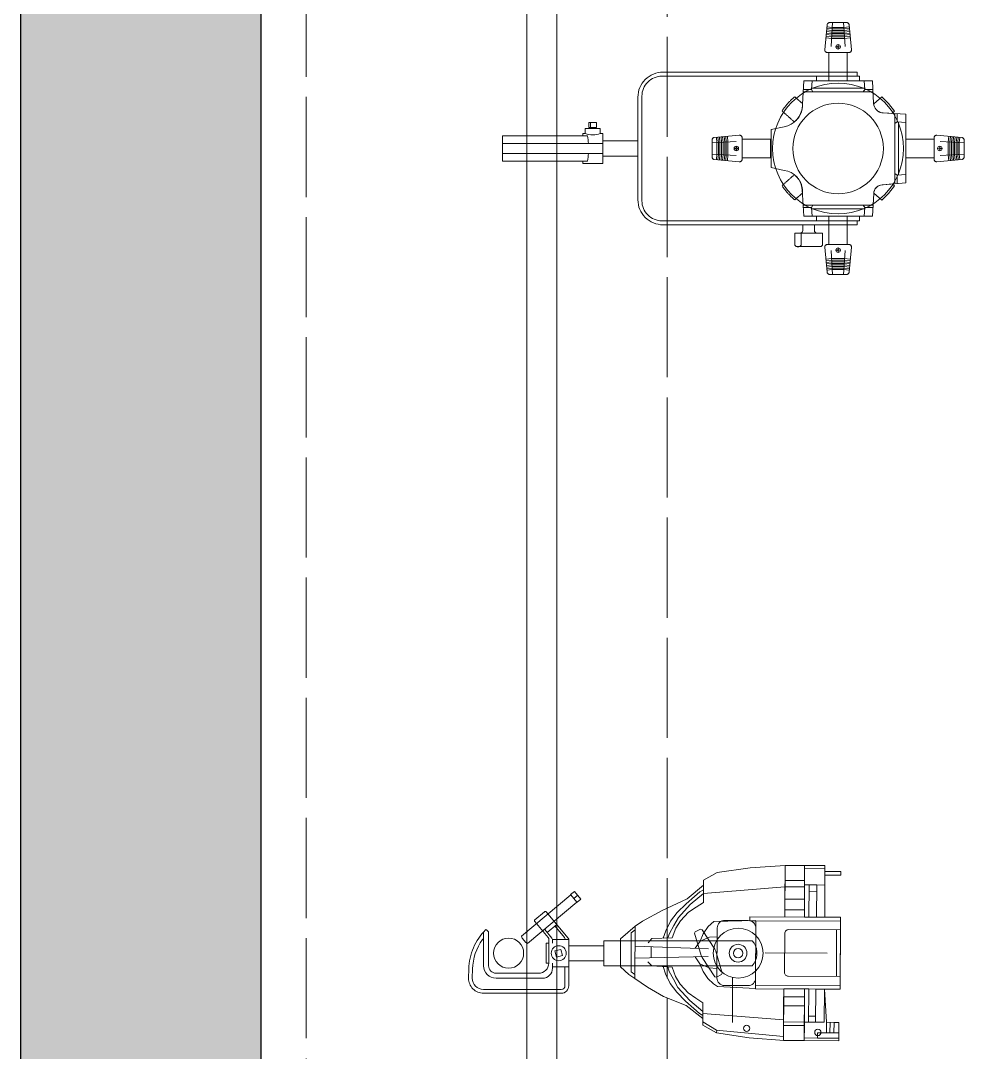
# Model space of a CAD drawing. Header units: inches. Extents: x -769 to 72, y -832 to 325.
# Drawn here: x -769.1 to -722, y -228.6 to -177.1 of the extents above; entities that cross this region are included whole.
import ezdxf

# ---------------------------------------------------------------- set-up
doc = ezdxf.new("R2010")
doc.units = ezdxf.units.IN
doc.header["$LTSCALE"] = 4.8
doc.header["$MEASUREMENT"] = 0
doc.header["$PDMODE"] = 1
doc.header["$PDSIZE"] = -2
doc.linetypes.add('Dash Style-1', pattern=[1.25, 1.04164, -0.20836])
doc.layers.add('None', color=7, linetype='Continuous', lineweight=35)
doc.layers.add('SEC - BOOMS', color=5, linetype='Continuous', lineweight=13)

# ---------------------------------------------------------------- blocks, each defined once
blk = doc.blocks.new('Group-10')
at = {"layer": 'None', "color": 7, "linetype": 'Continuous', "lineweight": 5}
blk.add_lwpolyline([(4.32, 1.801), (4.324, 2.557), (4.331, 3.811), (4.332, 4.076), (4.333, 4.369), (2.344, 4.38), (0.598, 4.256), (-1.038, 4.027), (-1.727, 3.652), (-1.729, 3.391), (-2.55, 2.708), (-3.797, 2.134), (-4.772, 1.594), (-5.14, 1.345), (-5.867, 0.71), (-5.874, -0.676), (-5.45, -1.069), (-5.154, -1.271), (-4.528, -1.702), (-3.725, -2.168), (-2.59, -2.613), (-1.763, -3.257), (-1.765, -3.591), (-1.08, -3.974), (0.554, -4.219), (2.298, -4.361), (5.028, -4.375), (5.033, -3.455), (4.407, -3.452), (4.302, -1.792), (5.089, -1.796), (5.107, 1.796)], close=True, dxfattribs=at)
blk = doc.blocks.new('Group-11')
at = {"layer": 'None', "color": 7, "linetype": 'Continuous', "lineweight": 5}
blk.add_lwpolyline([(0.873, -1.244, -0.414214), (0.492, -1.621), (-0.68, -1.615, -0.414214), (-1.057, -1.234), (-1.044, 1.259, -0.414214), (-0.663, 1.636), (0.509, 1.63, -0.414214), (0.886, 1.249)], format="xyb", close=True, dxfattribs=at)
blk = doc.blocks.new('Group-12')
at = {"layer": 'None', "color": 7, "linetype": 'Continuous', "lineweight": 5}
blk.add_lwpolyline([(5.092, -1.161), (2.505, -1.148, -0.414214), (2.316, -0.957), (2.326, 0.986, -0.414214), (2.517, 1.175), (5.104, 1.161)], format="xyb", close=True, dxfattribs=at)
blk = doc.blocks.new('S4 PAR Body')
at = {"layer": 'None', "color": 7, "linetype": 'Continuous', "lineweight": 5}
for p, q in [((2.338, 3.318), (-1.731, 2.98)), ((-5.153, -1.011), (-5.141, 1.17)), ((4.903, -1.16), (4.915, 1.162)), ((-1.485, 0.224), (-5.145, 0.349)), ((-4.344, -0.234), (-4.341, 0.321)), ((4.444, -0.001), (1.357, 0.015)), ((-1.487, -0.165), (-5.149, -0.253)), ((-0.283, -3.466), (-0.272, -1.211)), ((5.089, -1.636), (0.871, -1.614)), ((2.266, -3.325), (-1.762, -3.008)), ((-1.077, -3.837), (-1.764, -3.421)), ((2.261, -4.166), (-1.089, -3.836)), ((-1.062, -3.838), (-1.078, -3.974))]:
    blk.add_line(p, q, dxfattribs=at)
for points in [[(2.344, 4.38), (0.598, 4.256), (-1.038, 4.027), (-1.727, 3.652), (-1.733, 2.538), (-2.09, 2.303), (-2.471, 2.044), (-2.876, 1.62), (-3.115, 1.242), (-3.283, 0.769), (-4.303, 0.726), (-4.494, 0.514)], [(-1.731, 2.98), (-2.392, 2.426), (-2.982, 1.783), (-3.215, 1.376), (-3.424, 0.986), (-3.502, 0.759), (-3.733, 0.75), (-3.613, 1.118), (-3.368, 1.596), (-3.034, 2.027), (-2.593, 2.469), (-2.177, 2.834), (-1.902, 3.07), (-1.73, 3.17)], [(0.888, 1.628), (-1.217, 1.585), (-1.491, 1.326), (-1.741, 0.971), (-1.897, 0.593)], [(-5.154, -1.271), (-5.153, -1.059), (-5.342, -0.928), (-5.332, 1.017), (-5.141, 1.17), (-5.14, 1.345)], [(-1.046, 0.813), (-1.434, 0.793), (-1.897, 0.593), (-2.136, 0.246)], [(2.298, -4.361), (0.554, -4.219), (-1.08, -3.974), (-1.765, -3.591), (-1.759, -2.477), (-2.114, -2.238), (-2.491, -1.975), (-2.892, -1.547), (-3.127, -1.166), (-3.291, -0.691), (-4.31, -0.639), (-4.499, -0.425)], [(-1.054, -0.76), (-1.442, -0.736), (-1.903, -0.53), (-2.138, -0.181)], [(-1.761, -2.919), (-2.416, -2.359), (-3, -1.71), (-3.229, -1.299), (-3.434, -0.907), (-3.51, -0.68), (-3.741, -0.668), (-3.625, -1.037), (-3.384, -1.519), (-3.054, -1.952), (-2.619, -2.399), (-2.206, -2.769), (-1.934, -3.007), (-1.762, -3.109)], [(0.871, -1.766), (-1.021, -1.661), (-1.233, -1.53), (-1.505, -1.267), (-1.751, -0.91), (-1.903, -0.53)]]:
    blk.add_lwpolyline(points, dxfattribs=at)
for points in [[(2.344, 4.38), (3.319, 4.375), (3.306, 1.806), (2.33, 1.811)], [(3.319, 4.375), (4.333, 4.369), (4.32, 1.801), (3.306, 1.806)], [(3.319, 4.223), (4.333, 4.218), (4.328, 3.403), (3.314, 3.408)], [(2.34, 3.631), (3.316, 3.626), (3.314, 3.313), (2.338, 3.318)], [(4.332, 4.076), (5.119, 4.071), (5.118, 3.891), (4.331, 3.896)], [(2.338, 3.318), (3.314, 3.313), (3.311, 2.697), (2.335, 2.702)], [(3.314, 3.408), (3.542, 3.407), (3.534, 1.805), (3.306, 1.806)], [(3.542, 3.407), (3.921, 3.405), (3.913, 1.803), (3.534, 1.805)], [(3.542, 3.407), (3.921, 3.405), (3.92, 3.087), (3.541, 3.089)], [(3.921, 3.405), (4.328, 3.403), (4.32, 1.801), (3.913, 1.803)], [(2.335, 2.702), (3.311, 2.697), (3.308, 2.157), (2.332, 2.162)], [(2.332, 2.162), (3.308, 2.157), (3.306, 1.806), (2.33, 1.811)], [(0.585, 1.82), (5.107, 1.796), (5.106, 1.597), (0.584, 1.621)], [(0.888, 1.619), (5.106, 1.597), (5.089, -1.796), (0.871, -1.775)], [(2.274, -1.782), (3.316, -1.787), (3.302, -4.366), (2.26, -4.361)], [(3.316, -1.787), (3.525, -1.788), (3.516, -3.438), (3.307, -3.437)], [(3.525, -1.788), (3.876, -1.79), (3.867, -3.44), (3.516, -3.438)], [(3.876, -1.79), (4.302, -1.792), (4.293, -3.442), (3.867, -3.44)], [(2.272, -2.171), (3.314, -2.176), (3.311, -2.631), (2.269, -2.626)], [(2.269, -2.626), (3.311, -2.631), (3.307, -3.437), (2.265, -3.432)], [(2.265, -3.432), (3.307, -3.437), (3.306, -3.617), (2.264, -3.612)], [(3.518, -3.144), (3.869, -3.146), (3.867, -3.44), (3.516, -3.438)], [(4.407, -3.452), (4.587, -3.453), (4.584, -3.975), (4.404, -3.974)], [(4.786, -3.454), (5.033, -3.455), (5.03, -3.977), (4.783, -3.976)], [(2.264, -3.612), (3.306, -3.617), (3.302, -4.366), (2.26, -4.361)], [(3.968, -3.972), (5.03, -3.977), (5.029, -4.242), (3.967, -4.237)], [(3.303, -4.233), (5.029, -4.242), (5.028, -4.375), (3.302, -4.366)]]:
    blk.add_lwpolyline(points, close=True, dxfattribs=at)
blk.add_circle((0, 0), 1.245, dxfattribs=at)
for centre in [(0.427, -3.749), (3.978, -3.957)]:
    blk.add_ellipse(centre, major_axis=(0.157, 0), ratio=1, dxfattribs=at)
at = {"layer": 'None', "color": 7}
for name in ['Group-10', 'Group-11', 'Group-12']:
    blk.add_blockref(name, (0, 0), dxfattribs=at)
blk = doc.blocks.new('S4 PAR Yoke')
at = {"layer": 'None', "color": 7, "linetype": 'Continuous', "lineweight": 5}
for points in [[(0.504, -0.794), (0.625, -0.702), (0.625, 6.6995), (-0.625, 6.6995), (-0.625, -0.702), (-0.504, -0.794), (-0.37, -0.864), (-0.226, -0.913), (-0.076, -0.937), (0.076, -0.937), (0.226, -0.913), (0.37, -0.864)], [(-0.209, 1.797), (-1.172, 1.162), (-1.194, 1.083), (-1.072, 0.821), (-0.998, 0.788), (0.108, 1.116), (0.209, 1.163), (1.172, 1.798), (1.194, 1.876), (1.072, 2.139), (0.998, 2.172), (-0.108, 1.844)]]:
    blk.add_lwpolyline(points, close=True, dxfattribs=at)
for centre, major_axis, ratio in [((0, -0.0005), (0.443, 0), 0.9988713), ((0, 0), (0.235, 0), 1)]:
    blk.add_ellipse(centre, major_axis=major_axis, ratio=ratio, dxfattribs=at)
blk = doc.blocks.new('S4 PAR SV -90deg')
at = {"layer": 'None', "color": 7}
blk.add_blockref('S4 PAR Yoke', (0, -6.6995), dxfattribs=at)
at = {"layer": 'None', "color": 7, "rotation": -90}
blk.add_blockref('S4 PAR Body', (0.0005, -6.7), dxfattribs=at)
blk = doc.blocks.new('C-Clamp SV')
at = {"layer": 'None', "color": 7, "linetype": 'Continuous', "lineweight": 5}
for p, q in [((-1.255, 6.563), (-0.788, 6.549)), ((-1.813, 2.125), (-1.813, 6)), ((-0.625, 6), (0.567, 6)), ((0.567, 6), (0.669, 6)), ((0.669, 6), (1.057, 6)), ((-1.25, 5.375), (-1.25, 3.062)), ((0.536, 3.894), (0.491, 3.801)), ((0.536, 3.894), (0.75, 4.074)), ((0.75, 4.074), (0.85, 4.102)), ((1.67, 3.44), (2.07, 2.964)), ((0.756, 2.592), (1.184, 2.951)), ((1.04, 2.83), (1.44, 2.353)), ((-0.75, 2.562), (-0.5, 2.562)), ((-0.676, 2.562), (-0.676, 1.75)), ((0.5, 2.562), (0.676, 2.562)), ((0.676, 2.562), (0.676, 1.75)), ((0.785, 1.967), (1.36, 2.449)), ((-1.625, 1.938), (-0.676, 1.938)), ((0.676, 1.938), (0.705, 1.938)), ((2.552, 1.344), (2.911, 1.645)), ((2.732, 1.494), (2.893, 1.303))]:
    blk.add_line(p, q, dxfattribs=at)
blk.add_lwpolyline([(-2, 2.125, 0.198912), (-1.89, 1.86, 0.198912), (-1.625, 1.75), (0.676, 1.75, 0.087489), (0.718, 1.758, 0.087489), (0.756, 1.779), (2.062, 2.876, 0.198912), (2.084, 2.918, 0.198912), (2.07, 2.964), (1.67, 3.44, 0.198912), (1.628, 3.462, 0.198912), (1.582, 3.448), (0.785, 2.779, -0.087489), (0.747, 2.758, -0.087489), (0.705, 2.75), (-0.5, 2.75, -0.198912), (-0.854, 2.896, -0.198912), (-1, 3.25), (-1, 5.375, -0.198912), (-0.89, 5.64, -0.198912), (-0.625, 5.75), (1.05, 5.75, 0.098491), (1.062, 5.752, 0.098491), (1.072, 5.759), (1.166, 5.853, 0.198943), (1.175, 5.875, 0.198943), (1.166, 5.897, 0.094856), (0.272, 6.503, 0.094856), (-0.783, 6.737), (-1.25, 6.75, 0.198912), (-1.78, 6.53, 0.198912), (-2, 6)], format="xyb", close=True, dxfattribs=at)
blk.add_lwpolyline([(0.85, 4.102), (2.911, 1.645), (2.923, 1.655), (3.084, 1.463), (2.701, 1.142), (2.54, 1.334), (2.552, 1.344), (0.491, 3.801)], dxfattribs=at)
for points in [[(-0.5, 2.875), (0.5, 2.875), (0.5, 2.75), (-0.5, 2.75)], [(0.11, 2.441), (0.191, 2.14), (-0.11, 2.059), (-0.191, 2.36)], [(-0.375, 1.75), (0.375, 1.75), (0.375, 0), (-0.375, 0)]]:
    blk.add_lwpolyline(points, close=True, dxfattribs=at)
blk.add_circle((0, 2.25), 0.375, dxfattribs=at)
for centre, radius, start, end in [((-1.25, 6), 0.563, 90, 180), ((-0.865, 3.866), 2.684, 54.6982, 88.3628), ((-0.625, 5.375), 0.625, 90, 180), ((0.669, 6.031), 0.0313, 270, 54.6982), ((-0.75, 3.062), 0.5, 180, 270), ((0.676, 2.688), 0.125, 270, 310), ((-1.625, 2.125), 0.187, 180, 270), ((0.705, 2.062), 0.125, 270, 310)]:
    blk.add_arc(centre, radius, start, end, dxfattribs=at)
blk.add_point((0, 4.75), dxfattribs=at)
blk = doc.blocks.new('Group-13')
at = {"layer": 'SEC - BOOMS', "color": 7, "rotation": 90}
for name in ['S4 PAR SV -90deg', 'C-Clamp SV']:
    blk.add_blockref(name, (968.095, -6664.195), dxfattribs=at)
blk = doc.blocks.new('Group-14')
at = {"layer": 'SEC - BOOMS', "color": 7}
blk.add_blockref('Group-13', (0, 0), dxfattribs=at)
blk = doc.blocks.new('Group-17')
at = {"layer": 'None', "color": 7, "linetype": 'Continuous', "lineweight": 5}
blk.add_line((-4.2214, 1.8392), (-4.2214, 1.0603), dxfattribs=at)
for points in [[(-4.9021, 2.0388, -0.4142136), (-4.7771, 2.1638), (-4.2214, 2.1638), (-4.2214, 1.8392), (-4.7771, 1.8392, -0.4142136), (-4.9021, 1.9642)], [(-4.775, 0.7742, -0.4142136), (-4.9, 0.8992), (-4.9, 2.0388, -0.4142136), (-4.775, 2.1638), (-4.2214, 2.1638), (-4.2214, 1.8898, 0.4142136), (-4.0964, 1.7648), (-3.81, 1.7648), (-3.81, 1.1853), (-4.0964, 1.1853, 0.4142136), (-4.2214, 1.0603), (-4.2214, 0.7742)]]:
    blk.add_lwpolyline(points, format="xyb", close=True, dxfattribs=at)
blk = doc.blocks.new('Source 4 Yoke FV')
at = {"layer": 'None', "color": 7, "linetype": 'Continuous', "lineweight": 5}
blk.add_lwpolyline([(-3.81, -0.951), (-3.81, 8.739, -0.414214), (-2.56, 9.989), (2.56, 9.989, -0.414214), (3.81, 8.739), (3.81, -0.951), (3.61, -0.951), (3.61, 8.789, 0.414214), (2.61, 9.789), (-2.61, 9.789, 0.414214), (-3.61, 8.789), (-3.61, -0.951)], format="xyb", close=True, dxfattribs=at)
at = {"layer": 'None', "color": 7}
blk.add_blockref('Group-17', (0, 0), dxfattribs=at)
blk = doc.blocks.new('Group-18')
at = {"layer": 'None', "color": 7, "linetype": 'Continuous', "lineweight": 5}
for p, q in [((5.4986, 0.3189), (5.5261, 0.6092)), ((5.5777, 0.3189), (5.6046, 0.6018)), ((5.6569, 0.314), (5.6835, 0.5942)), ((5.7363, 0.3092), (5.7627, 0.5867)), ((5.8151, 0.3044), (5.8412, 0.5793)), ((5.8939, 0.2996), (5.9198, 0.5718)), ((5.9728, 0.2948), (5.9983, 0.5644)), ((6.0461, 0.2903), (6.0715, 0.5574)), ((5.0012, 0.0043), (5.0601, 0.015)), ((5.0708, 0.074), (5.0601, 0.015)), ((5.0795, 0.074), (5.0902, 0.015)), ((5.1491, 0.0043), (5.0902, 0.015)), ((5.0942, 0.3484), (6.2989, 0.2749)), ((5.4986, -0.3189), (5.4986, 0.3189)), ((5.5777, -0.3189), (5.5777, 0.3189)), ((5.6569, -0.314), (5.6569, 0.314)), ((5.7363, -0.3092), (5.7363, 0.3092)), ((5.8151, -0.3044), (5.8151, 0.3044)), ((5.8939, -0.2996), (5.8939, 0.2996)), ((5.9728, -0.2948), (5.9728, 0.2948)), ((6.0461, -0.2903), (6.0461, 0.2903)), ((5.0012, -0.0043), (5.0601, -0.015)), ((5.0708, -0.0739), (5.0601, -0.015)), ((5.0795, -0.0739), (5.0902, -0.015)), ((5.1491, -0.0043), (5.0902, -0.015)), ((5.0942, -0.3484), (6.2989, -0.2748)), ((5.4986, -0.3189), (5.5261, -0.6092)), ((5.5777, -0.3189), (5.6046, -0.6017)), ((5.6569, -0.314), (5.6835, -0.5942)), ((5.7363, -0.3092), (5.7627, -0.5867)), ((5.8151, -0.3044), (5.8412, -0.5792)), ((5.8939, -0.2996), (5.9198, -0.5718)), ((5.9728, -0.2948), (5.9983, -0.5644)), ((6.0461, -0.2903), (6.0715, -0.5574))]:
    blk.add_line(p, q, dxfattribs=at)
for centre, start, end in [((5.002, 0), 100.53918, 259.46082), ((5.0752, 0.0732), 10.53918, 169.46082), ((5.1483, 0), 280.53918, 79.46082), ((5.0752, -0.0732), 190.53918, 349.46082)]:
    blk.add_arc(centre, 0.00437, start, end, dxfattribs=at)
blk.add_ellipse((5.0752, 0), major_axis=(0.1136, 0), ratio=0.9995601, dxfattribs=at)
blk = doc.blocks.new('Group-19')
at = {"layer": 'None', "color": 7, "linetype": 'Continuous', "lineweight": 5}
for p, q in [((-0.3484, 5.0942), (-0.2749, 6.2989)), ((0.3484, 5.0942), (0.2748, 6.2989)), ((-0.314, 5.6569), (-0.5942, 5.6835)), ((-0.3092, 5.7364), (-0.5867, 5.7627)), ((-0.3044, 5.8152), (-0.5793, 5.8412)), ((-0.2996, 5.894), (-0.5718, 5.9198)), ((-0.2948, 5.9728), (-0.5644, 5.9984)), ((-0.2903, 6.0462), (-0.5574, 6.0715)), ((-0.3092, 5.7364), (0.3092, 5.7364)), ((-0.3044, 5.8152), (0.3044, 5.8152)), ((-0.2996, 5.894), (0.2996, 5.894)), ((-0.2948, 5.9728), (0.2948, 5.9728)), ((-0.2903, 6.0462), (0.2903, 6.0462)), ((0.2903, 6.0462), (0.5574, 6.0715)), ((0.2948, 5.9728), (0.5644, 5.9984)), ((0.2996, 5.894), (0.5718, 5.9198)), ((0.3044, 5.8152), (0.5792, 5.8412)), ((0.3092, 5.7364), (0.5867, 5.7627)), ((0.314, 5.6569), (0.5942, 5.6835)), ((-0.3189, 5.4986), (-0.6092, 5.5261)), ((-0.3189, 5.5777), (-0.6018, 5.6046)), ((-0.3189, 5.5777), (0.3189, 5.5777)), ((-0.3189, 5.4986), (0.3189, 5.4986)), ((-0.314, 5.6569), (0.314, 5.6569)), ((0.3189, 5.5777), (0.6017, 5.6046)), ((0.3189, 5.4986), (0.6092, 5.5261)), ((-0.074, 5.0795), (-0.015, 5.0902)), ((-0.074, 5.0708), (-0.015, 5.0601)), ((-0.0043, 5.1491), (-0.015, 5.0902)), ((-0.0043, 5.0012), (-0.015, 5.0601)), ((0.0043, 5.1491), (0.015, 5.0902)), ((0.0043, 5.0012), (0.015, 5.0601)), ((0.0739, 5.0795), (0.015, 5.0902)), ((0.0739, 5.0708), (0.015, 5.0601))]:
    blk.add_line(p, q, dxfattribs=at)
for centre, start, end in [((0, 5.1483), 10.53918, 169.46082), ((-0.0732, 5.0752), 100.53918, 259.46082), ((0, 5.002), 190.53918, 349.46082), ((0.0732, 5.0752), 280.53918, 79.46082)]:
    blk.add_arc(centre, 0.00437, start, end, dxfattribs=at)
blk.add_ellipse((0, 5.0752), major_axis=(0.1136, 0), ratio=1, dxfattribs=at)
blk = doc.blocks.new('Group-20')
at = {"layer": 'None', "color": 7, "linetype": 'Continuous', "lineweight": 5}
for p, q in [((-6.0461, 0.2903), (-6.0715, 0.5574)), ((-5.9728, 0.2948), (-5.9984, 0.5644)), ((-5.894, 0.2996), (-5.9198, 0.5718)), ((-5.8152, 0.3044), (-5.8412, 0.5793)), ((-5.7363, 0.3092), (-5.7627, 0.5867)), ((-5.6569, 0.314), (-5.6835, 0.5942)), ((-5.5777, 0.3189), (-5.6046, 0.6018)), ((-5.4986, 0.3189), (-5.5261, 0.6092)), ((-5.0942, 0.3484), (-6.2989, 0.2749)), ((-6.0461, -0.2903), (-6.0461, 0.2903)), ((-5.9728, -0.2948), (-5.9728, 0.2948)), ((-5.894, -0.2996), (-5.894, 0.2996)), ((-5.8152, -0.3044), (-5.8152, 0.3044)), ((-5.7363, -0.3092), (-5.7363, 0.3092)), ((-5.6569, -0.314), (-5.6569, 0.314)), ((-5.5777, -0.3189), (-5.5777, 0.3189)), ((-5.4986, -0.3189), (-5.4986, 0.3189)), ((-5.1491, 0.0043), (-5.0902, 0.015)), ((-5.0795, 0.074), (-5.0902, 0.015)), ((-5.0708, 0.074), (-5.0601, 0.015)), ((-5.0012, 0.0043), (-5.0601, 0.015)), ((-5.0942, -0.3484), (-6.2989, -0.2748)), ((-6.0461, -0.2903), (-6.0715, -0.5574)), ((-5.9728, -0.2948), (-5.9984, -0.5644)), ((-5.894, -0.2996), (-5.9198, -0.5718)), ((-5.8152, -0.3044), (-5.8412, -0.5792)), ((-5.7363, -0.3092), (-5.7627, -0.5867)), ((-5.6569, -0.314), (-5.6835, -0.5942)), ((-5.5777, -0.3189), (-5.6046, -0.6017)), ((-5.4986, -0.3189), (-5.5261, -0.6092)), ((-5.1491, -0.0043), (-5.0902, -0.015)), ((-5.0795, -0.0739), (-5.0902, -0.015)), ((-5.0708, -0.0739), (-5.0601, -0.015)), ((-5.0012, -0.0043), (-5.0601, -0.015))]:
    blk.add_line(p, q, dxfattribs=at)
for centre, start, end in [((-5.1483, 0), 100.53918, 259.46082), ((-5.0752, 0.0732), 10.53918, 169.46082), ((-5.002, 0), 280.53918, 79.46082), ((-5.0752, -0.0732), 190.53918, 349.46082)]:
    blk.add_arc(centre, 0.00437, start, end, dxfattribs=at)
blk.add_ellipse((-5.0752, 0), major_axis=(0.1136, 0), ratio=1, dxfattribs=at)
blk = doc.blocks.new('Group-21')
at = {"layer": 'None', "color": 7, "linetype": 'Continuous', "lineweight": 5}
for p, q in [((-0.3484, -5.0942), (-0.2749, -6.2988)), ((-0.074, -5.0708), (-0.015, -5.0601)), ((-0.074, -5.0795), (-0.015, -5.0902)), ((-0.0043, -5.0012), (-0.015, -5.0601)), ((-0.0043, -5.1491), (-0.015, -5.0902)), ((0.0043, -5.0012), (0.015, -5.0601)), ((0.0043, -5.1491), (0.015, -5.0902)), ((0.0739, -5.0708), (0.015, -5.0601)), ((0.0739, -5.0795), (0.015, -5.0902)), ((0.3484, -5.0942), (0.2748, -6.2988)), ((-0.3189, -5.4986), (-0.6092, -5.5261)), ((-0.3189, -5.5777), (-0.6018, -5.6046)), ((-0.314, -5.6569), (-0.5942, -5.6835)), ((-0.3189, -5.4986), (0.3189, -5.4986)), ((-0.3189, -5.5777), (0.3189, -5.5777)), ((-0.314, -5.6569), (0.314, -5.6569)), ((0.314, -5.6569), (0.5942, -5.6835)), ((0.3189, -5.4986), (0.6092, -5.5261)), ((0.3189, -5.5777), (0.6017, -5.6046)), ((-0.3092, -5.7363), (-0.5867, -5.7627)), ((-0.3044, -5.8151), (-0.5793, -5.8412)), ((-0.2996, -5.8939), (-0.5718, -5.9198)), ((-0.2948, -5.9727), (-0.5644, -5.9983)), ((-0.2903, -6.0461), (-0.5574, -6.0715)), ((-0.3092, -5.7363), (0.3092, -5.7363)), ((-0.3044, -5.8151), (0.3044, -5.8151)), ((-0.2996, -5.8939), (0.2996, -5.8939)), ((-0.2948, -5.9727), (0.2948, -5.9727)), ((-0.2903, -6.0461), (0.2903, -6.0461)), ((0.2903, -6.0461), (0.5574, -6.0715)), ((0.2948, -5.9727), (0.5644, -5.9983)), ((0.2996, -5.8939), (0.5718, -5.9198)), ((0.3044, -5.8151), (0.5792, -5.8412)), ((0.3092, -5.7363), (0.5867, -5.7627))]:
    blk.add_line(p, q, dxfattribs=at)
for centre, start, end in [((-0.0732, -5.0752), 100.53918, 259.46082), ((0, -5.1483), 190.53918, 349.46082), ((0.0732, -5.0752), 280.53918, 79.46082)]:
    blk.add_arc(centre, 0.00437, start, end, dxfattribs=at)
blk.add_ellipse((0, -5.0752), major_axis=(0, 0.1136), ratio=0.9995601, dxfattribs=at)
blk = doc.blocks.new("Source 4 6' Body FV")
at = {"layer": 'None', "color": 7, "linetype": 'Continuous', "lineweight": 5}
for p, q in [((-0.46, 3.3475), (-0.46, 4.793)), ((0.46, 3.3475), (0.46, 4.793)), ((-0.9425, 3.3475), (0.9425, 3.3475)), ((-2.9441, 1.7365), (-2.9441, 1.3262)), ((-2.8339, 1.7437), (-2.8339, -1.741)), ((2.8338, -1.74), (2.8338, 1.74)), ((2.9441, 1.3262), (2.9441, 1.7336)), ((-3.375, 1.3011), (-2.9441, 1.3262)), ((-3.0076, 1.3225), (-3.0076, -1.3225)), ((-2.9441, 1.3262), (-2.8339, 1.2534)), ((2.9441, 1.3262), (2.8338, 1.2534)), ((3.375, 1.3011), (2.9441, 1.3262)), ((3.0076, -1.3225), (3.0076, 1.3225)), ((-3.375, 0.46), (-4.793, 0.46)), ((3.375, 0.46), (4.793, 0.46)), ((-3.375, -0.46), (-4.793, -0.46)), ((3.375, -0.46), (4.793, -0.46)), ((-3.375, -1.3011), (-2.9441, -1.3262)), ((-2.9441, -1.3262), (-2.8339, -1.2533)), ((-2.9441, -1.3262), (-2.9441, -1.7344)), ((2.9441, -1.3262), (2.8338, -1.2533)), ((3.375, -1.3011), (2.9441, -1.3262)), ((2.9441, -1.7335), (2.9441, -1.3262)), ((-1.7592, -2.8338), (1.7414, -2.8338)), ((-1.7472, -2.9441), (-1.3262, -2.9441)), ((-1.3262, -2.9441), (-1.2534, -2.8338)), ((-1.3011, -3.375), (-1.3262, -2.9441)), ((-1.3225, -3.0076), (1.3225, -3.0076)), ((1.3262, -2.9441), (1.2534, -2.8338)), ((1.3011, -3.375), (1.3262, -2.9441)), ((1.3262, -2.9441), (1.7336, -2.9441)), ((-0.46, -3.375), (-0.46, -4.793)), ((0.46, -3.375), (0.46, -4.793))]:
    blk.add_line(p, q, dxfattribs=at)
for points in [[(0.6658, 4.9298), (0.666, 4.909), (0.6628, 4.8885), (0.6563, 4.8687), (0.6465, 4.8504), (0.6338, 4.8339), (0.6186, 4.8197), (0.6013, 4.8083), (0.5822, 4.7999), (0.5621, 4.7947), (0.5414, 4.793), (-0.5414, 4.793), (-0.5621, 4.7947), (-0.5822, 4.7999), (-0.6013, 4.8083), (-0.6186, 4.8197), (-0.6338, 4.8339), (-0.6465, 4.8504), (-0.6563, 4.8687), (-0.6628, 4.8885), (-0.666, 4.909), (-0.6658, 4.9298), (-0.5474, 6.1772), (-0.544, 6.1964), (-0.5377, 6.2149), (-0.5286, 6.2322), (-0.5169, 6.2478), (-0.5029, 6.2615), (-0.4869, 6.2728), (-0.4694, 6.2814), (-0.4508, 6.2872), (-0.4315, 6.2901), (0.4315, 6.2901), (0.4508, 6.2872), (0.4694, 6.2814), (0.4869, 6.2728), (0.5029, 6.2615), (0.5169, 6.2478), (0.5286, 6.2322), (0.5377, 6.2149), (0.544, 6.1964), (0.5474, 6.1772), (0.6658, 4.9298)], [(-0.46, 4.793), (0.46, 4.793), (0.46, 3.375), (-0.46, 3.375)], [(-1.4097, 2.0708), (-1.5466, 1.9616), (-1.7003, 1.8778), (-1.8662, 1.8218), (-2.0393, 1.7954), (-3.375, 1.7085), (-3.375, -1.7085), (-2.2445, -1.7764), (-2.1728, -1.7864), (-2.1035, -1.8076), (-2.0384, -1.8394), (-1.9791, -1.8811), (-1.9271, -1.9316), (-1.8837, -1.9896), (-1.85, -2.0537), (-1.8267, -2.1223), (-1.8146, -2.1938), (-1.8098, -2.247), (-1.7085, -3.375), (1.7085, -3.375), (1.7743, -2.2444), (1.7836, -2.1896), (1.8045, -2.1087), (1.8385, -2.0324), (1.8848, -1.9629), (1.9419, -1.902), (2.0084, -1.8514), (2.0824, -1.8126), (2.1618, -1.7866), (2.2444, -1.7742), (3.375, -1.7085), (3.375, 1.7085), (2.22, 1.7757), (2.1053, 1.7845), (2.1053, 1.7845), (2.22, 1.7757), (3.375, 1.7085), (3.375, -1.7085), (2.2444, -1.7742), (2.1618, -1.7866), (2.0824, -1.8126), (2.0084, -1.8514), (1.9419, -1.902), (1.8848, -1.9629), (1.8385, -2.0324), (1.8045, -2.1087), (1.7836, -2.1896), (1.7743, -2.2444), (1.7085, -3.375), (-1.7085, -3.375), (-1.8098, -2.247), (-1.8146, -2.1938), (-1.8267, -2.1223), (-1.85, -2.0537), (-1.8837, -1.9896), (-1.9271, -1.9316), (-1.9791, -1.8811), (-2.0384, -1.8394), (-2.1035, -1.8076), (-2.1728, -1.7864), (-2.2445, -1.7764), (-3.375, -1.7085), (-3.375, 1.7085), (-2.0393, 1.7954), (-1.8662, 1.8218), (-1.7003, 1.8778), (-1.5466, 1.9616), (-1.4097, 2.0708)], [(-1.4097, 2.0708), (-1.5466, 1.9616), (-1.7003, 1.8778), (-1.8662, 1.8218), (-2.0393, 1.7954), (-3.375, 1.7085), (-3.375, -1.7085), (-2.2445, -1.7764), (-2.1728, -1.7864), (-2.1035, -1.8076), (-2.0384, -1.8394), (-1.9791, -1.8811), (-1.9271, -1.9316), (-1.8837, -1.9896), (-1.85, -2.0537), (-1.8267, -2.1223), (-1.8146, -2.1938), (-1.8098, -2.247), (-1.7085, -3.375), (1.7085, -3.375), (1.7743, -2.2444), (1.7836, -2.1896), (1.8045, -2.1087), (1.8385, -2.0324), (1.8848, -1.9629), (1.9419, -1.902), (2.0084, -1.8514), (2.0824, -1.8126), (2.1618, -1.7866), (2.2444, -1.7742), (3.375, -1.7085), (3.375, 1.7085), (2.22, 1.7757), (2.1053, 1.7845), (2.1053, 1.7845), (2.22, 1.7757), (3.375, 1.7085), (3.375, -1.7085), (2.2444, -1.7742), (2.1618, -1.7866), (2.0824, -1.8126), (2.0084, -1.8514), (1.9419, -1.902), (1.8848, -1.9629), (1.8385, -2.0324), (1.8045, -2.1087), (1.7836, -2.1896), (1.7743, -2.2444), (1.7085, -3.375), (-1.7085, -3.375), (-1.8098, -2.247), (-1.8146, -2.1938), (-1.8267, -2.1223), (-1.85, -2.0537), (-1.8837, -1.9896), (-1.9271, -1.9316), (-1.9791, -1.8811), (-2.0384, -1.8394), (-2.1035, -1.8076), (-2.1728, -1.7864), (-2.2445, -1.7764), (-3.375, -1.7085), (-3.375, 1.7085), (-2.0393, 1.7954), (-1.8662, 1.8218), (-1.7003, 1.8778), (-1.5466, 1.9616), (-1.4097, 2.0708)], [(-3.61, 1.0835), (-3.375, 1.0835), (-3.375, -1.0615), (-3.61, -1.0615)], [(3.375, 1.0835), (3.61, 1.0835), (3.61, -1.0615), (3.375, -1.0615)], [(-4.793, -0.5414), (-4.7947, -0.5621), (-4.7999, -0.5822), (-4.8083, -0.6013), (-4.8197, -0.6186), (-4.8339, -0.6338), (-4.8504, -0.6465), (-4.8688, -0.6563), (-4.8885, -0.6628), (-4.909, -0.666), (-4.9298, -0.6658), (-6.1772, -0.5474), (-6.1965, -0.544), (-6.2149, -0.5377), (-6.2322, -0.5286), (-6.2479, -0.5169), (-6.2615, -0.5029), (-6.2728, -0.4869), (-6.2814, -0.4694), (-6.2873, -0.4508), (-6.2901, -0.4315), (-6.2901, 0.4315), (-6.2873, 0.4508), (-6.2814, 0.4695), (-6.2728, 0.487), (-6.2615, 0.5029), (-6.2479, 0.5169), (-6.2322, 0.5286), (-6.2149, 0.5377), (-6.1965, 0.544), (-6.1772, 0.5474), (-4.9298, 0.6658), (-4.909, 0.666), (-4.8885, 0.6628), (-4.8688, 0.6562), (-4.8504, 0.6465), (-4.8339, 0.6338), (-4.8197, 0.6186), (-4.8083, 0.6012), (-4.7999, 0.5822), (-4.7947, 0.5621), (-4.793, 0.5414), (-4.793, -0.5414)], [(6.2901, -0.4315), (6.2872, -0.4508), (6.2814, -0.4694), (6.2727, -0.4869), (6.2614, -0.5029), (6.2478, -0.5169), (6.2322, -0.5286), (6.2149, -0.5377), (6.1964, -0.544), (6.1772, -0.5474), (4.9298, -0.6658), (4.909, -0.666), (4.8884, -0.6628), (4.8687, -0.6563), (4.8504, -0.6465), (4.8339, -0.6338), (4.8197, -0.6186), (4.8082, -0.6013), (4.7998, -0.5822), (4.7947, -0.5621), (4.793, -0.5414), (4.793, 0.5414), (4.7947, 0.5621), (4.7998, 0.5822), (4.8082, 0.6012), (4.8197, 0.6186), (4.8339, 0.6338), (4.8503, 0.6465), (4.8687, 0.6562), (4.8884, 0.6628), (4.909, 0.666), (4.9298, 0.6658), (6.1772, 0.5474), (6.1964, 0.544), (6.2149, 0.5377), (6.2322, 0.5286), (6.2478, 0.5169), (6.2614, 0.5029), (6.2727, 0.487), (6.2814, 0.4695), (6.2872, 0.4508), (6.2901, 0.4315), (6.2901, -0.4315)], [(-4.793, 0.46), (-3.375, 0.46), (-3.375, -0.46), (-4.793, -0.46)], [(3.375, 0.46), (4.793, 0.46), (4.793, -0.46), (3.375, -0.46)], [(-1.8267, -2.1223), (-1.8146, -2.1938), (-1.8098, -2.247), (-1.7691, -2.7005), (-1.8667, -2.81), (-2.2445, -2.5185), (-2.5774, -2.1766), (-2.2233, -1.7793), (-2.1728, -1.7864), (-2.1035, -1.8076), (-2.0384, -1.8394), (-1.9791, -1.8811), (-1.9271, -1.9316), (-1.8837, -1.9896), (-1.85, -2.0537), (-1.8267, -2.1223)], [(2.5773, -2.1766), (2.2445, -2.5185), (1.8666, -2.81), (1.749, -2.678), (1.7743, -2.2444), (1.7836, -2.1896), (1.8045, -2.1087), (1.8385, -2.0324), (1.8848, -1.9629), (1.9419, -1.902), (2.0084, -1.8514), (2.0824, -1.8126), (2.1618, -1.7866), (2.2218, -1.7776), (2.5773, -2.1766)], [(-0.46, -3.375), (0.46, -3.375), (0.46, -4.793), (-0.46, -4.793)], [(0.5474, -6.1772), (0.544, -6.1964), (0.5377, -6.2149), (0.5286, -6.2322), (0.5169, -6.2478), (0.5029, -6.2614), (0.4869, -6.2727), (0.4694, -6.2814), (0.4508, -6.2872), (0.4315, -6.2901), (-0.4315, -6.2901), (-0.4508, -6.2872), (-0.4694, -6.2814), (-0.4869, -6.2727), (-0.5029, -6.2614), (-0.5169, -6.2478), (-0.5286, -6.2322), (-0.5377, -6.2149), (-0.544, -6.1964), (-0.5474, -6.1772), (-0.6658, -4.9298), (-0.666, -4.909), (-0.6628, -4.8884), (-0.6563, -4.8687), (-0.6465, -4.8503), (-0.6338, -4.8339), (-0.6186, -4.8197), (-0.6013, -4.8082), (-0.5822, -4.7998), (-0.5621, -4.7947), (-0.5414, -4.793), (0.5414, -4.793), (0.5621, -4.7947), (0.5822, -4.7998), (0.6013, -4.8082), (0.6186, -4.8197), (0.6338, -4.8339), (0.6465, -4.8504), (0.6563, -4.8687), (0.6628, -4.8884), (0.666, -4.909), (0.6658, -4.9298), (0.5474, -6.1772)]]:
    blk.add_lwpolyline(points, close=True, dxfattribs=at)
blk.add_lwpolyline([(-0.9425, 3.3475), (0.9425, 3.3475), (1.0775, 2.6902, 0.33468248), (2.10544, 1.78446), (2.22, 1.7757), (3.375, 1.7085), (3.375, -1.7085), (2.2444, -1.7742, 0.34706362), (1.78365, -2.18962), (1.7743, -2.2444), (1.7085, -3.375), (-1.7085, -3.375), (-1.8098, -2.247), (-1.81459, -2.19372, 0.3710125), (-2.2445, -1.7764), (-3.375, -1.7085), (-3.375, 1.7085), (-2.0393, 1.7954, 0.36213287), (-1.1025, 2.6853), (-1.1013, 2.6956)], format="xyb", close=True, dxfattribs=at)
blk.add_circle((0, 0), 3.26536, dxfattribs=at)
blk.add_ellipse((0, 0), major_axis=(2.2575, 0), ratio=1, dxfattribs=at)
for points, weights in [([(-1.8568, 2.799), (-2.25671, 2.52676), (-2.5676, 2.1657), (-2.39225, 1.96895), (-2.2169, 1.7722), (-2.12315, 1.7783), (-2.0294, 1.7844), (-1.57461, 1.814), (-1.3092, 2.1845), (-1.583, 2.49175), (-1.8568, 2.799)], [1, 1, 1, 1, 1, 1, 1, 0.903857410414, 1, 1, 1]), ([(1.8765, 2.799), (2.27626, 2.52676), (2.5872, 2.1657), (2.4119, 1.96895), (2.2366, 1.7722), (2.14285, 1.7783), (2.0491, 1.7844), (1.5943, 1.81399), (1.3289, 2.1845), (1.6027, 2.49175), (1.8765, 2.799)], [1, 1, 1, 1, 1, 1, 1, 0.903851662854, 1, 1, 1])]:
    blk.add_rational_spline(points, weights, degree=2, knots=[0, 0, 0, 1, 1, 2, 2, 3, 3, 4, 4, 5, 5, 5], dxfattribs=at)
at = {"layer": 'None', "color": 7}
for name in ['Group-19', 'Group-20', 'Group-18', 'Group-21']:
    blk.add_blockref(name, (0, 0), dxfattribs=at)
blk = doc.blocks.new("S4 6' FV")
at = {"layer": 'None', "color": 7}
for name in ['Source 4 Yoke FV', "Source 4 6' Body FV"]:
    blk.add_blockref(name, (0, -9.989), dxfattribs=at)
blk = doc.blocks.new('C-Clamp FV')
at = {"layer": 'None', "color": 7, "linetype": 'Continuous', "lineweight": 5}
for p, q in [((-0.25, 6.75), (-0.25, 1.75)), ((0.25, 6.75), (0.25, 1.75)), ((-0.625, 2.75), (-0.625, 2.518)), ((0.625, 2.75), (0.625, 2.518)), ((1, 2.375), (1, 2.125)), ((1.041, 2.375), (1.041, 2.125)), ((1.041, 2.36), (1.291, 2.36))]:
    blk.add_line(p, q, dxfattribs=at)
for points in [[(-0.75, 1.75), (0.75, 1.75), (0.75, 1.875), (1, 1.875), (1, 2.125), (1.041, 2.125), (1.041, 2.059), (1.291, 2.059), (1.291, 2.441), (1.041, 2.441), (1.041, 2.375), (1, 2.375), (1, 2.625), (0.75, 2.625), (0.75, 2.75), (0.625, 2.75), (0.625, 6.75), (-0.625, 6.75), (-0.625, 2.75), (-0.75, 2.75)], [(-0.375, 1.75), (0.375, 1.75), (0.375, 0), (-0.375, 0)]]:
    blk.add_lwpolyline(points, close=True, dxfattribs=at)
for centre, radius, start, end in [((1.666, 2.25), 0.99, 157.7418, 202.2582), ((0, 5.579), 3.124, 258.4608, 265.4106), ((0, 5.579), 3.124, 274.5894, 281.5392)]:
    blk.add_arc(centre, radius, start, end, dxfattribs=at)
blk.add_point((0, 4.75), dxfattribs=at)
blk = doc.blocks.new('Group-23')
at = {"layer": 'SEC - BOOMS', "color": 7, "rotation": 90}
for name in ["S4 6' FV", 'C-Clamp FV']:
    blk.add_blockref(name, (969.795, -6624.022), dxfattribs=at)

msp = doc.modelspace()

# ---------------------------------------------------------------- hatches: boundary and pattern name
at = {"layer": 'None', "linetype": 'Continuous', "lineweight": 0}
msp.add_hatch(color=253, dxfattribs=at).paths.add_polyline_path([(-769.064, -728.442), (-757.064, -728.442), (-757.064, 113.098), (-769.064, 113.098)])

# ---------------------------------------------------------------- linework, layer by layer
at = {"layer": 'None', "color": 7, "linetype": 'Continuous', "lineweight": 25}
msp.add_lwpolyline([(-769.064, -728.442), (-757.064, -728.442), (-757.064, 113.098), (-769.064, 113.098)], close=True, dxfattribs=at)
at = {"layer": 'None', "color": 8, "linetype": 'Dash Style-1', "lineweight": 13}
msp.add_lwpolyline([(-754.814, -647.944), (-754.814, 2.055), (-736.814, 2.055), (-736.814, -647.944)], close=True, dxfattribs=at)
at = {"layer": 'None', "color": 7, "linetype": 'Continuous', "lineweight": 18}
msp.add_lwpolyline([(-742.314, -63.944), (-742.314, -647.944), (-743.814, -647.944), (-743.814, -63.944)], close=True, dxfattribs=at)
msp.add_circle((-744.716, -223.694), 0.75, dxfattribs=at)

# ---------------------------------------------------------------- block references
at = {"layer": 'None', "color": 7}
msp.add_blockref('Group-23', (-1708.061, 6440.5), dxfattribs=at)
at = {"layer": 'SEC - BOOMS', "color": 7}
msp.add_blockref('Group-14', (-1708.061, 6440.5), dxfattribs=at)

doc.saveas('drawing.dxf')
